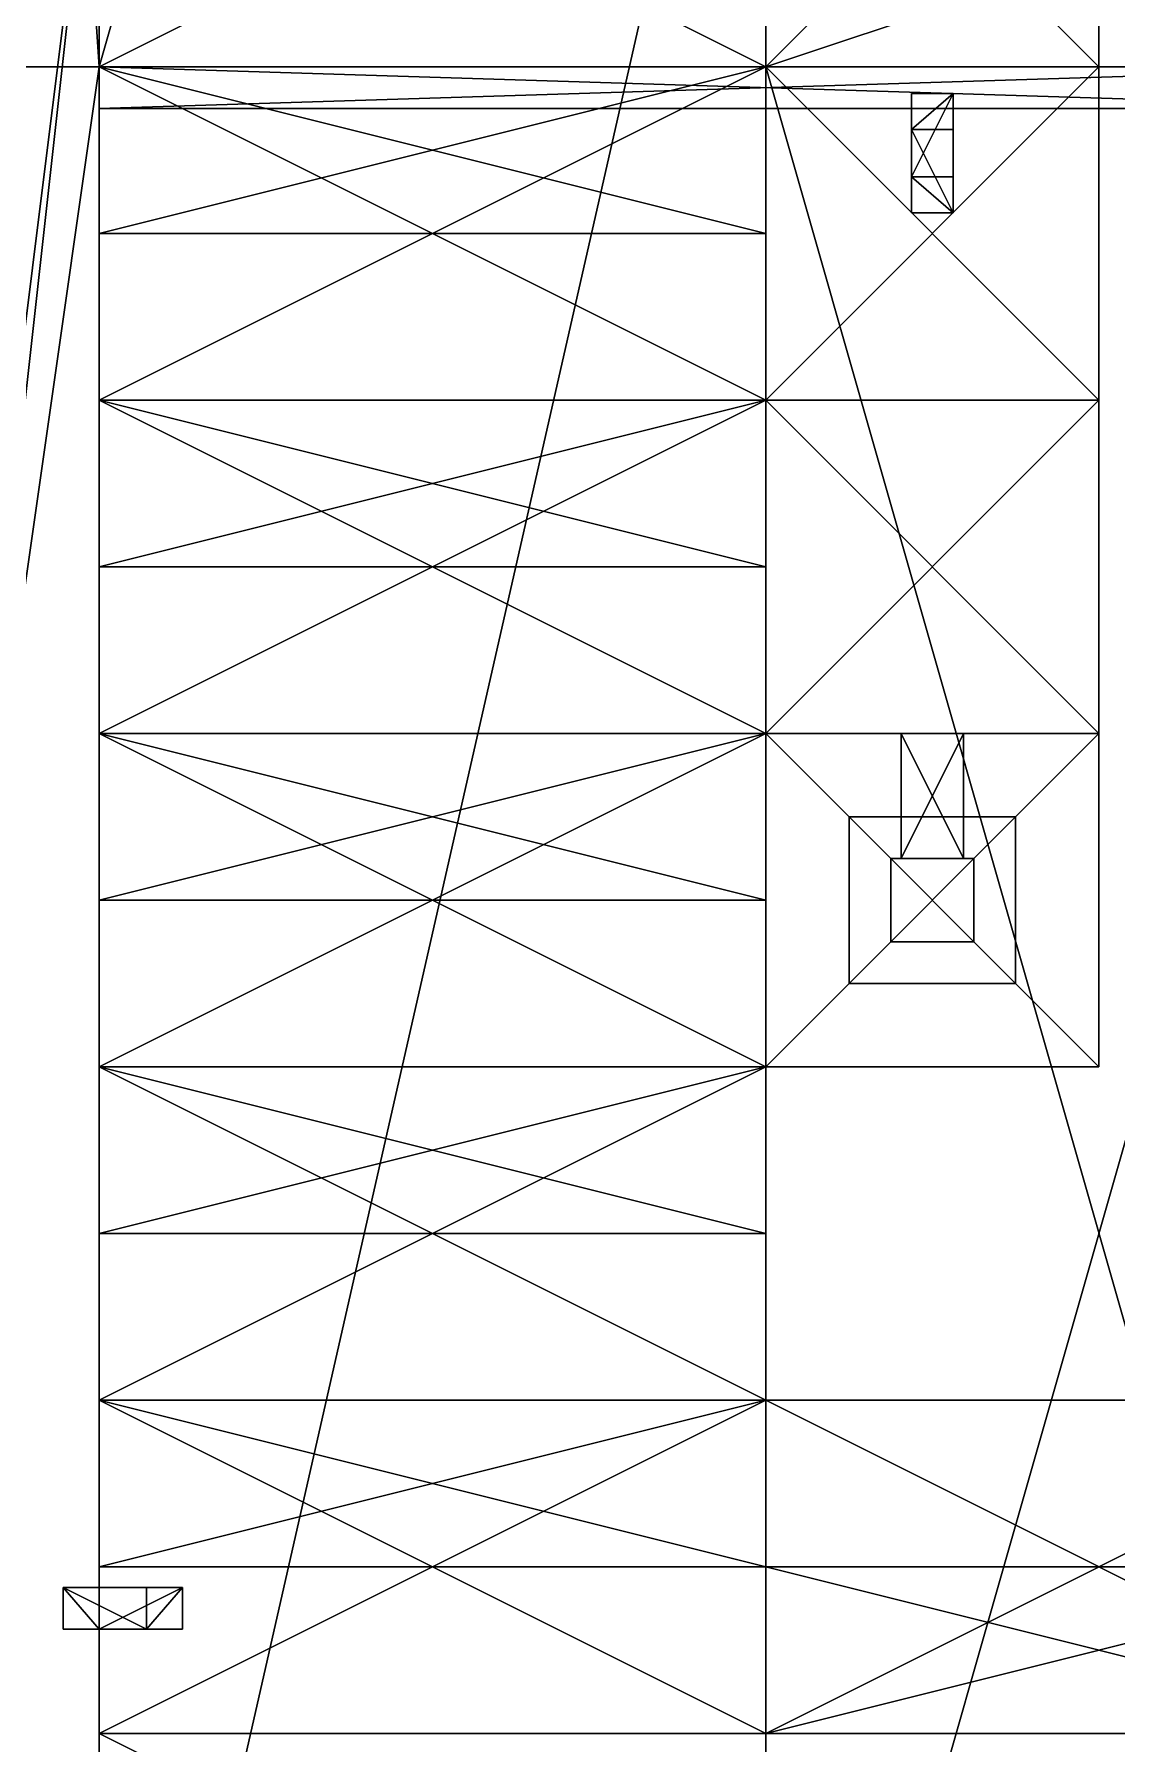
# Model space of a CAD drawing. Extents: x -1088 to 1104, y -640 to 640.
# Drawn here: x -982.2 to -878.3, y -481 to -316.9 of the extents above; entities that cross this region are included whole.
import ezdxf

# ---------------------------------------------------------------- set-up
doc = ezdxf.new("R2010")
doc.units = 0

msp = doc.modelspace()

# ---------------------------------------------------------------- meshes
at = {"layer": 'OBJECT081', "color": 50}
mesh = msp.add_polyface(dxfattribs=at)
corners = [(-976, -320, 208), (-848, -320, 208), (-848, -324, 208), (-976, -324, 208), (-976, -324, 48), (-848, -324, 48), (-848, -320, 48), (-976, -320, 48)]
mesh.append_faces([[corners[k] for k in face] for face in [(1, 3, 0), (5, 7, 4), (3, 7, 0), (5, 1, 6), (0, 6, 1), (4, 2, 5)]], dxfattribs={"vtx0": -1})
mesh.append_faces([[corners[k] for k in face] for face in [(1, 2, 3), (5, 6, 7), (3, 4, 7), (5, 2, 1), (0, 7, 6), (4, 3, 2)]], dxfattribs={"vtx2": -1})
at = {"layer": 'OBJECT084', "color": 50}
mesh = msp.add_polyface(dxfattribs=at)
corners = [(-912, -336, 240), (-976, -336, 240), (-976, -320, 240), (-912, -320, 240), (-912, -320, 224), (-976, -320, 224), (-976, -336, 224), (-912, -336, 224)]
mesh.append_faces([[corners[k] for k in face] for face in [(1, 3, 0), (5, 7, 4), (3, 7, 0), (5, 1, 6), (0, 6, 1), (4, 2, 5)]], dxfattribs={"vtx0": -1})
mesh.append_faces([[corners[k] for k in face] for face in [(1, 2, 3), (5, 6, 7), (3, 4, 7), (5, 2, 1), (0, 7, 6), (4, 3, 2)]], dxfattribs={"vtx2": -1})
at = {"layer": 'OBJECT103', "color": 50}
mesh = msp.add_polyface(dxfattribs=at)
corners = [(-1008, -576, 320), (-1008, -288, 320), (-976, -288, 320), (-976, -576, 320), (-976, -576, 304), (-976, -288, 304), (-1008, -288, 304), (-1008, -576, 304)]
mesh.append_faces([[corners[k] for k in face] for face in [(1, 3, 0), (5, 7, 4), (3, 7, 0), (5, 1, 6), (0, 6, 1), (4, 2, 5)]], dxfattribs={"vtx0": -1})
mesh.append_faces([[corners[k] for k in face] for face in [(1, 2, 3), (5, 6, 7), (3, 4, 7), (5, 2, 1), (0, 7, 6), (4, 3, 2)]], dxfattribs={"vtx2": -1})
at = {"layer": 'OBJECT114', "color": 50}
mesh = msp.add_polyface(dxfattribs=at)
corners = [(-912, -480, 96), (-976, -480, 96), (-976, -448, 96), (-912, -448, 96), (-912, -448, 80), (-976, -448, 80), (-976, -480, 80), (-912, -480, 80)]
mesh.append_faces([[corners[k] for k in face] for face in [(1, 3, 0), (5, 7, 4), (3, 7, 0), (5, 1, 6), (0, 6, 1), (4, 2, 5)]], dxfattribs={"vtx0": -1})
mesh.append_faces([[corners[k] for k in face] for face in [(1, 2, 3), (5, 6, 7), (3, 4, 7), (5, 2, 1), (0, 7, 6), (4, 3, 2)]], dxfattribs={"vtx2": -1})
at = {"layer": 'OBJECT116', "color": 50}
mesh = msp.add_polyface(dxfattribs=at)
corners = [(-976, 160, 48), (-816, 160, 48), (-816, -544, 48), (-976, -544, 48), (-976, -544, 16), (-816, -544, 16), (-816, 160, 16), (-976, 160, 16)]
mesh.append_faces([[corners[k] for k in face] for face in [(1, 3, 0), (5, 7, 4), (3, 7, 0), (5, 1, 6), (0, 6, 1), (4, 2, 5)]], dxfattribs={"vtx0": -1})
mesh.append_faces([[corners[k] for k in face] for face in [(1, 2, 3), (5, 6, 7), (3, 4, 7), (5, 2, 1), (0, 7, 6), (4, 3, 2)]], dxfattribs={"vtx2": -1})
at = {"layer": 'OBJECT128', "color": 50}
mesh = msp.add_polyface(dxfattribs=at)
corners = [(-1008, -320, 208), (-976, -320, 208), (-976, -544, 208), (-1008, -544, 208), (-1008, -544, 48), (-976, -544, 48), (-976, -320, 48), (-1008, -320, 48)]
mesh.append_faces([[corners[k] for k in face] for face in [(1, 3, 0), (5, 7, 4), (3, 7, 0), (5, 1, 6), (0, 6, 1), (4, 2, 5)]], dxfattribs={"vtx0": -1})
mesh.append_faces([[corners[k] for k in face] for face in [(1, 2, 3), (5, 6, 7), (3, 4, 7), (5, 2, 1), (0, 7, 6), (4, 3, 2)]], dxfattribs={"vtx2": -1})
at = {"layer": 'OBJECT132', "color": 50}
mesh = msp.add_polyface(dxfattribs=at)
corners = [(-968, -470, 276.294006), (-971.463989, -470, 278.294006), (-971.463989, -466, 278.294006), (-968, -466, 276.294006), (-976, -466, 262.437988), (-979.463989, -466, 264.437988), (-979.463989, -470, 264.437988), (-976, -470, 262.437988)]
mesh.append_faces([[corners[k] for k in face] for face in [(1, 3, 0), (5, 7, 4), (3, 7, 0), (5, 1, 6), (0, 6, 1), (4, 2, 5)]], dxfattribs={"vtx0": -1})
mesh.append_faces([[corners[k] for k in face] for face in [(1, 2, 3), (5, 6, 7), (3, 4, 7), (5, 2, 1), (0, 7, 6), (4, 3, 2)]], dxfattribs={"vtx2": -1})
at = {"layer": 'OBJECT134', "color": 50}
mesh = msp.add_polyface(dxfattribs=at)
corners = [(-912, -448, 128), (-976, -448, 128), (-976, -416, 128), (-912, -416, 128), (-912, -416, 112), (-976, -416, 112), (-976, -448, 112), (-912, -448, 112)]
mesh.append_faces([[corners[k] for k in face] for face in [(1, 3, 0), (5, 7, 4), (3, 7, 0), (5, 1, 6), (0, 6, 1), (4, 2, 5)]], dxfattribs={"vtx0": -1})
mesh.append_faces([[corners[k] for k in face] for face in [(1, 2, 3), (5, 6, 7), (3, 4, 7), (5, 2, 1), (0, 7, 6), (4, 3, 2)]], dxfattribs={"vtx2": -1})
at = {"layer": 'OBJECT140', "color": 50}
mesh = msp.add_polyface(dxfattribs=at)
corners = [(-912, -432, 144), (-976, -432, 144), (-976, -416, 144), (-912, -416, 144), (-912, -416, 128), (-976, -416, 128), (-976, -432, 128), (-912, -432, 128)]
mesh.append_faces([[corners[k] for k in face] for face in [(1, 3, 0), (5, 7, 4), (3, 7, 0), (5, 1, 6), (0, 6, 1), (4, 2, 5)]], dxfattribs={"vtx0": -1})
mesh.append_faces([[corners[k] for k in face] for face in [(1, 2, 3), (5, 6, 7), (3, 4, 7), (5, 2, 1), (0, 7, 6), (4, 3, 2)]], dxfattribs={"vtx2": -1})
at = {"layer": 'OBJECT141', "color": 50}
mesh = msp.add_polyface(dxfattribs=at)
corners = [(-848, -544, 80), (-976, -544, 80), (-976, -480, 80), (-848, -480, 80), (-848, -480, 64), (-976, -480, 64), (-976, -544, 64), (-848, -544, 64)]
mesh.append_faces([[corners[k] for k in face] for face in [(1, 3, 0), (5, 7, 4), (3, 7, 0), (5, 1, 6), (0, 6, 1), (4, 2, 5)]], dxfattribs={"vtx0": -1})
mesh.append_faces([[corners[k] for k in face] for face in [(1, 2, 3), (5, 6, 7), (3, 4, 7), (5, 2, 1), (0, 7, 6), (4, 3, 2)]], dxfattribs={"vtx2": -1})
at = {"layer": 'OBJECT144', "color": 50}
mesh = msp.add_polyface(dxfattribs=at)
corners = [(-912, -448, 64), (-848, -448, 64), (-848, -480, 64), (-912, -480, 64), (-912, -480, 48), (-848, -480, 48), (-848, -448, 48), (-912, -448, 48)]
mesh.append_faces([[corners[k] for k in face] for face in [(1, 3, 0), (5, 7, 4), (3, 7, 0), (5, 1, 6), (0, 6, 1), (4, 2, 5)]], dxfattribs={"vtx0": -1})
mesh.append_faces([[corners[k] for k in face] for face in [(1, 2, 3), (5, 6, 7), (3, 4, 7), (5, 2, 1), (0, 7, 6), (4, 3, 2)]], dxfattribs={"vtx2": -1})
at = {"layer": 'OBJECT148', "color": 50}
mesh = msp.add_polyface(dxfattribs=at)
corners = [(-912, -464, 80), (-848, -464, 80), (-848, -480, 80), (-912, -480, 80), (-912, -480, 64), (-848, -480, 64), (-848, -464, 64), (-912, -464, 64)]
mesh.append_faces([[corners[k] for k in face] for face in [(1, 3, 0), (5, 7, 4), (3, 7, 0), (5, 1, 6), (0, 6, 1), (4, 2, 5)]], dxfattribs={"vtx0": -1})
mesh.append_faces([[corners[k] for k in face] for face in [(1, 2, 3), (5, 6, 7), (3, 4, 7), (5, 2, 1), (0, 7, 6), (4, 3, 2)]], dxfattribs={"vtx2": -1})
at = {"layer": 'OBJECT160', "color": 50}
mesh = msp.add_polyface(dxfattribs=at)
corners = [(-912, -464, 112), (-976, -464, 112), (-976, -448, 112), (-912, -448, 112), (-912, -448, 96), (-976, -448, 96), (-976, -464, 96), (-912, -464, 96)]
mesh.append_faces([[corners[k] for k in face] for face in [(1, 3, 0), (5, 7, 4), (3, 7, 0), (5, 1, 6), (0, 6, 1), (4, 2, 5)]], dxfattribs={"vtx0": -1})
mesh.append_faces([[corners[k] for k in face] for face in [(1, 2, 3), (5, 6, 7), (3, 4, 7), (5, 2, 1), (0, 7, 6), (4, 3, 2)]], dxfattribs={"vtx2": -1})
at = {"layer": 'OBJECT185', "color": 50}
mesh = msp.add_polyface(dxfattribs=at)
corners = [(-976, 128, 160), (-848, 128, 160), (-848, -320, 160), (-976, -320, 160), (-976, -320, 48), (-848, -320, 48), (-848, 128, 48), (-976, 128, 48)]
mesh.append_faces([[corners[k] for k in face] for face in [(1, 3, 0), (5, 7, 4), (3, 7, 0), (5, 1, 6), (0, 6, 1), (4, 2, 5)]], dxfattribs={"vtx0": -1})
mesh.append_faces([[corners[k] for k in face] for face in [(1, 2, 3), (5, 6, 7), (3, 4, 7), (5, 2, 1), (0, 7, 6), (4, 3, 2)]], dxfattribs={"vtx2": -1})
at = {"layer": 'OBJECT197', "color": 50}
mesh = msp.add_polyface(dxfattribs=at)
corners = [(-1084, -640, 832), (-1084, 640, 832), (1092, 640, 832), (1092, -640, 832), (-1084, 640, 830), (-1084, -640, 830), (1092, -640, 830), (1092, 640, 830)]
mesh.append_faces([[corners[k] for k in face] for face in [(1, 3, 0), (1, 5, 4), (3, 7, 6), (2, 4, 7), (0, 6, 5), (5, 7, 4)]], dxfattribs={"vtx0": -1})
mesh.append_faces([[corners[k] for k in face] for face in [(1, 2, 3), (1, 0, 5), (3, 2, 7), (2, 1, 4), (0, 3, 6), (5, 6, 7)]], dxfattribs={"vtx2": -1})
at = {"layer": 'OBJECT203', "color": 50}
mesh = msp.add_polyface(dxfattribs=at)
corners = [(-1088, 640, -128), (-1088, -640, -128), (1088, -640, -128), (1088, 640, -128), (-1088, -640, -126), (-1088, 640, -126), (1088, 640, -126), (1088, -640, -126)]
mesh.append_faces([[corners[k] for k in face] for face in [(1, 3, 0), (1, 5, 4), (3, 7, 6), (0, 6, 5), (2, 4, 7), (5, 7, 4)]], dxfattribs={"vtx0": -1})
mesh.append_faces([[corners[k] for k in face] for face in [(1, 2, 3), (1, 0, 5), (3, 2, 7), (0, 3, 6), (2, 1, 4), (5, 6, 7)]], dxfattribs={"vtx2": -1})
at = {"layer": 'OBJECT204', "color": 50}
mesh = msp.add_polyface(dxfattribs=at)
corners = [(-1008, 160, 240), (-976, 160, 240), (-976, -320, 240), (-1008, -320, 240), (-1008, -320, 48), (-976, -320, 48), (-976, 160, 48), (-1008, 160, 48)]
mesh.append_faces([[corners[k] for k in face] for face in [(1, 3, 0), (5, 7, 4), (3, 7, 0), (5, 1, 6), (0, 6, 1), (4, 2, 5)]], dxfattribs={"vtx0": -1})
mesh.append_faces([[corners[k] for k in face] for face in [(1, 2, 3), (5, 6, 7), (3, 4, 7), (5, 2, 1), (0, 7, 6), (4, 3, 2)]], dxfattribs={"vtx2": -1})
at = {"layer": 'OBJECT215', "color": 50}
mesh = msp.add_polyface(dxfattribs=at)
corners = [(-912, -288, 240), (-816, -288, 240), (-816, -320, 240), (-912, -320, 240), (-912, -320, 48), (-816, -320, 48), (-816, -288, 48), (-912, -288, 48)]
mesh.append_faces([[corners[k] for k in face] for face in [(1, 3, 0), (5, 7, 4), (3, 7, 0), (5, 1, 6), (0, 6, 1), (4, 2, 5)]], dxfattribs={"vtx0": -1})
mesh.append_faces([[corners[k] for k in face] for face in [(1, 2, 3), (5, 6, 7), (3, 4, 7), (5, 2, 1), (0, 7, 6), (4, 3, 2)]], dxfattribs={"vtx2": -1})
at = {"layer": 'OBJECT218', "color": 50}
mesh = msp.add_polyface(dxfattribs=at)
corners = [(-912, -288, 704), (-880, -288, 704), (-880, -320, 704), (-912, -320, 704), (-912, -320, 672), (-880, -320, 672), (-880, -288, 672), (-912, -288, 672)]
mesh.append_faces([[corners[k] for k in face] for face in [(1, 3, 0), (5, 7, 4), (3, 7, 0), (5, 1, 6), (0, 6, 1), (4, 2, 5)]], dxfattribs={"vtx0": -1})
mesh.append_faces([[corners[k] for k in face] for face in [(1, 2, 3), (5, 6, 7), (3, 4, 7), (5, 2, 1), (0, 7, 6), (4, 3, 2)]], dxfattribs={"vtx2": -1})
at = {"layer": 'OBJECT219', "color": 50}
mesh = msp.add_polyface(dxfattribs=at)
corners = [(-912, -352, 704), (-880, -352, 704), (-880, -384, 704), (-912, -384, 704), (-912, -384, 672), (-880, -384, 672), (-880, -352, 672), (-912, -352, 672)]
mesh.append_faces([[corners[k] for k in face] for face in [(1, 3, 0), (5, 7, 4), (3, 7, 0), (5, 1, 6), (0, 6, 1), (4, 2, 5)]], dxfattribs={"vtx0": -1})
mesh.append_faces([[corners[k] for k in face] for face in [(1, 2, 3), (5, 6, 7), (3, 4, 7), (5, 2, 1), (0, 7, 6), (4, 3, 2)]], dxfattribs={"vtx2": -1})
at = {"layer": 'OBJECT220', "color": 50}
mesh = msp.add_polyface(dxfattribs=at)
corners = [(-912, -320, 704), (-880, -320, 704), (-880, -352, 704), (-912, -352, 704), (-912, -352, 672), (-880, -352, 672), (-880, -320, 672), (-912, -320, 672)]
mesh.append_faces([[corners[k] for k in face] for face in [(1, 3, 0), (5, 7, 4), (3, 7, 0), (5, 1, 6), (0, 6, 1), (4, 2, 5)]], dxfattribs={"vtx0": -1})
mesh.append_faces([[corners[k] for k in face] for face in [(1, 2, 3), (5, 6, 7), (3, 4, 7), (5, 2, 1), (0, 7, 6), (4, 3, 2)]], dxfattribs={"vtx2": -1})
at = {"layer": 'OBJECT221', "color": 50}
mesh = msp.add_polyface(dxfattribs=at)
corners = [(-912, -320, 672), (-880, -320, 672), (-880, -352, 672), (-912, -352, 672), (-912, -352, 640), (-880, -352, 640), (-880, -320, 640), (-912, -320, 640)]
mesh.append_faces([[corners[k] for k in face] for face in [(1, 3, 0), (5, 7, 4), (3, 7, 0), (5, 1, 6), (0, 6, 1), (4, 2, 5)]], dxfattribs={"vtx0": -1})
mesh.append_faces([[corners[k] for k in face] for face in [(1, 2, 3), (5, 6, 7), (3, 4, 7), (5, 2, 1), (0, 7, 6), (4, 3, 2)]], dxfattribs={"vtx2": -1})
at = {"layer": 'OBJECT222', "color": 50}
mesh = msp.add_polyface(dxfattribs=at)
corners = [(-912, -352, 672), (-880, -352, 672), (-880, -384, 672), (-912, -384, 672), (-912, -384, 640), (-880, -384, 640), (-880, -352, 640), (-912, -352, 640)]
mesh.append_faces([[corners[k] for k in face] for face in [(1, 3, 0), (5, 7, 4), (3, 7, 0), (5, 1, 6), (0, 6, 1), (4, 2, 5)]], dxfattribs={"vtx0": -1})
mesh.append_faces([[corners[k] for k in face] for face in [(1, 2, 3), (5, 6, 7), (3, 4, 7), (5, 2, 1), (0, 7, 6), (4, 3, 2)]], dxfattribs={"vtx2": -1})
at = {"layer": 'OBJECT223', "color": 50}
mesh = msp.add_polyface(dxfattribs=at)
corners = [(-912, -288, 672), (-880, -288, 672), (-880, -320, 672), (-912, -320, 672), (-912, -320, 640), (-880, -320, 640), (-880, -288, 640), (-912, -288, 640)]
mesh.append_faces([[corners[k] for k in face] for face in [(1, 3, 0), (5, 7, 4), (3, 7, 0), (5, 1, 6), (0, 6, 1), (4, 2, 5)]], dxfattribs={"vtx0": -1})
mesh.append_faces([[corners[k] for k in face] for face in [(1, 2, 3), (5, 6, 7), (3, 4, 7), (5, 2, 1), (0, 7, 6), (4, 3, 2)]], dxfattribs={"vtx2": -1})
at = {"layer": 'OBJECT403', "color": 50}
mesh = msp.add_polyface(dxfattribs=at)
corners = [(-912, -320, 240), (-848, -320, 240), (-848, -544, 240), (-912, -544, 240), (-912, -544, 232), (-848, -544, 232), (-848, -320, 232), (-912, -320, 232)]
mesh.append_faces([[corners[k] for k in face] for face in [(1, 3, 0), (5, 7, 4), (3, 7, 0), (5, 1, 6), (0, 6, 1), (4, 2, 5)]], dxfattribs={"vtx0": -1})
mesh.append_faces([[corners[k] for k in face] for face in [(1, 2, 3), (5, 6, 7), (3, 4, 7), (5, 2, 1), (0, 7, 6), (4, 3, 2)]], dxfattribs={"vtx2": -1})
at = {"layer": 'OBJECT404', "color": 50}
mesh = msp.add_polyface(dxfattribs=at)
corners = [(-848, -320, 208), (-912, -320, 208), (-912, -544, 208), (-848, -544, 208), (-848, -544, 232), (-912, -544, 232), (-912, -320, 232), (-848, -320, 232)]
mesh.append_faces([[corners[k] for k in face] for face in [(1, 3, 0), (5, 7, 4), (3, 7, 0), (5, 1, 6), (0, 6, 1), (4, 2, 5)]], dxfattribs={"vtx0": -1})
mesh.append_faces([[corners[k] for k in face] for face in [(1, 2, 3), (5, 6, 7), (3, 4, 7), (5, 2, 1), (0, 7, 6), (4, 3, 2)]], dxfattribs={"vtx2": -1})
at = {"layer": 'OBJECT411', "color": 50}
mesh = msp.add_polyface(dxfattribs=at)
corners = [(-899, -384, 696), (-893, -384, 696), (-893, -396, 696), (-899, -396, 696), (-899, -396, 684), (-893, -396, 684), (-893, -384, 684), (-899, -384, 684)]
mesh.append_faces([[corners[k] for k in face] for face in [(1, 3, 0), (5, 7, 4), (3, 7, 0), (5, 1, 6), (0, 6, 1), (4, 2, 5)]], dxfattribs={"vtx0": -1})
mesh.append_faces([[corners[k] for k in face] for face in [(1, 2, 3), (5, 6, 7), (3, 4, 7), (5, 2, 1), (0, 7, 6), (4, 3, 2)]], dxfattribs={"vtx2": -1})
at = {"layer": 'OBJECT412', "color": 50}
mesh = msp.add_polyface(dxfattribs=at)
corners = [(-899, -384, 668), (-893, -384, 668), (-893, -396, 668), (-899, -396, 668), (-899, -396, 656), (-893, -396, 656), (-893, -384, 656), (-899, -384, 656)]
mesh.append_faces([[corners[k] for k in face] for face in [(1, 3, 0), (5, 7, 4), (3, 7, 0), (5, 1, 6), (0, 6, 1), (4, 2, 5)]], dxfattribs={"vtx0": -1})
mesh.append_faces([[corners[k] for k in face] for face in [(1, 2, 3), (5, 6, 7), (3, 4, 7), (5, 2, 1), (0, 7, 6), (4, 3, 2)]], dxfattribs={"vtx2": -1})
at = {"layer": 'OBJECT424', "color": 50}
mesh = msp.add_polyface(dxfattribs=at)
corners = [(-912, -384, 192), (-976, -384, 192), (-976, -352, 192), (-912, -352, 192), (-912, -352, 176), (-976, -352, 176), (-976, -384, 176), (-912, -384, 176)]
mesh.append_faces([[corners[k] for k in face] for face in [(1, 3, 0), (5, 7, 4), (3, 7, 0), (5, 1, 6), (0, 6, 1), (4, 2, 5)]], dxfattribs={"vtx0": -1})
mesh.append_faces([[corners[k] for k in face] for face in [(1, 2, 3), (5, 6, 7), (3, 4, 7), (5, 2, 1), (0, 7, 6), (4, 3, 2)]], dxfattribs={"vtx2": -1})
at = {"layer": 'OBJECT425', "color": 50}
mesh = msp.add_polyface(dxfattribs=at)
corners = [(-912, -368, 208), (-976, -368, 208), (-976, -352, 208), (-912, -352, 208), (-912, -352, 192), (-976, -352, 192), (-976, -368, 192), (-912, -368, 192)]
mesh.append_faces([[corners[k] for k in face] for face in [(1, 3, 0), (5, 7, 4), (3, 7, 0), (5, 1, 6), (0, 6, 1), (4, 2, 5)]], dxfattribs={"vtx0": -1})
mesh.append_faces([[corners[k] for k in face] for face in [(1, 2, 3), (5, 6, 7), (3, 4, 7), (5, 2, 1), (0, 7, 6), (4, 3, 2)]], dxfattribs={"vtx2": -1})
at = {"layer": 'OBJECT426', "color": 50}
mesh = msp.add_polyface(dxfattribs=at)
corners = [(-912, -352, 224), (-976, -352, 224), (-976, -320, 224), (-912, -320, 224), (-912, -320, 208), (-976, -320, 208), (-976, -352, 208), (-912, -352, 208)]
mesh.append_faces([[corners[k] for k in face] for face in [(1, 3, 0), (5, 7, 4), (3, 7, 0), (5, 1, 6), (0, 6, 1), (4, 2, 5)]], dxfattribs={"vtx0": -1})
mesh.append_faces([[corners[k] for k in face] for face in [(1, 2, 3), (5, 6, 7), (3, 4, 7), (5, 2, 1), (0, 7, 6), (4, 3, 2)]], dxfattribs={"vtx2": -1})
at = {"layer": 'OBJECT427', "color": 50}
mesh = msp.add_polyface(dxfattribs=at)
corners = [(-912, -416, 160), (-976, -416, 160), (-976, -384, 160), (-912, -384, 160), (-912, -384, 144), (-976, -384, 144), (-976, -416, 144), (-912, -416, 144)]
mesh.append_faces([[corners[k] for k in face] for face in [(1, 3, 0), (5, 7, 4), (3, 7, 0), (5, 1, 6), (0, 6, 1), (4, 2, 5)]], dxfattribs={"vtx0": -1})
mesh.append_faces([[corners[k] for k in face] for face in [(1, 2, 3), (5, 6, 7), (3, 4, 7), (5, 2, 1), (0, 7, 6), (4, 3, 2)]], dxfattribs={"vtx2": -1})
at = {"layer": 'OBJECT428', "color": 50}
mesh = msp.add_polyface(dxfattribs=at)
corners = [(-912, -400, 176), (-976, -400, 176), (-976, -384, 176), (-912, -384, 176), (-912, -384, 160), (-976, -384, 160), (-976, -400, 160), (-912, -400, 160)]
mesh.append_faces([[corners[k] for k in face] for face in [(1, 3, 0), (5, 7, 4), (3, 7, 0), (5, 1, 6), (0, 6, 1), (4, 2, 5)]], dxfattribs={"vtx0": -1})
mesh.append_faces([[corners[k] for k in face] for face in [(1, 2, 3), (5, 6, 7), (3, 4, 7), (5, 2, 1), (0, 7, 6), (4, 3, 2)]], dxfattribs={"vtx2": -1})
at = {"layer": 'OBJECT429', "color": 50}
mesh = msp.add_polyface(dxfattribs=at)
corners = [(-912, -320, 207.487), (-848, -320, 207.487), (-848, -544, 207.487), (-912, -544, 207.487), (-912, -544, 191.487), (-848, -544, 191.487), (-848, -320, 191.487), (-912, -320, 191.487)]
mesh.append_faces([[corners[k] for k in face] for face in [(1, 3, 0), (5, 7, 4), (3, 7, 0), (5, 1, 6), (0, 6, 1), (4, 2, 5)]], dxfattribs={"vtx0": -1})
mesh.append_faces([[corners[k] for k in face] for face in [(1, 2, 3), (5, 6, 7), (3, 4, 7), (5, 2, 1), (0, 7, 6), (4, 3, 2)]], dxfattribs={"vtx2": -1})
at = {"layer": 'OBJECT555', "color": 50}
mesh = msp.add_polyface(dxfattribs=at)
corners = [(-1008, -288, 304), (-976, -288, 304), (-976, -544, 304), (-1008, -544, 304), (-1008, -544, 208), (-976, -544, 208), (-976, -288, 208), (-1008, -288, 208)]
mesh.append_faces([[corners[k] for k in face] for face in [(1, 3, 0), (5, 7, 4), (3, 7, 0), (5, 1, 6), (0, 6, 1), (4, 2, 5)]], dxfattribs={"vtx0": -1})
mesh.append_faces([[corners[k] for k in face] for face in [(1, 2, 3), (5, 6, 7), (3, 4, 7), (5, 2, 1), (0, 7, 6), (4, 3, 2)]], dxfattribs={"vtx2": -1})
at = {"layer": 'OBJECT570', "color": 50}
mesh = msp.add_polyface(dxfattribs=at)
corners = [(-898, -334, 120.703003), (-898, -330.536011, 122.703003), (-894, -330.536011, 122.703003), (-894, -334, 120.703003), (-894, -326, 106.847), (-894, -322.536011, 108.847), (-898, -322.536011, 108.847), (-898, -326, 106.847)]
mesh.append_faces([[corners[k] for k in face] for face in [(1, 3, 0), (5, 7, 4), (3, 7, 0), (5, 1, 6), (0, 6, 1), (4, 2, 5)]], dxfattribs={"vtx0": -1})
mesh.append_faces([[corners[k] for k in face] for face in [(1, 2, 3), (5, 6, 7), (3, 4, 7), (5, 2, 1), (0, 7, 6), (4, 3, 2)]], dxfattribs={"vtx2": -1})
at = {"layer": 'OBJECT596', "color": 50}
mesh = msp.add_polyface(dxfattribs=at)
corners = [(-904, -392, 560), (-888, -392, 560), (-888, -408, 560), (-904, -408, 560), (-904, -408, 400), (-888, -408, 400), (-888, -392, 400), (-904, -392, 400)]
mesh.append_faces([[corners[k] for k in face] for face in [(1, 3, 0), (5, 7, 4), (3, 7, 0), (5, 1, 6), (0, 6, 1), (4, 2, 5)]], dxfattribs={"vtx0": -1})
mesh.append_faces([[corners[k] for k in face] for face in [(1, 2, 3), (5, 6, 7), (3, 4, 7), (5, 2, 1), (0, 7, 6), (4, 3, 2)]], dxfattribs={"vtx2": -1})
at = {"layer": 'OBJECT597', "color": 50}
mesh = msp.add_polyface(dxfattribs=at)
corners = [(-912, -384, 400), (-880, -384, 400), (-880, -416, 400), (-912, -416, 400), (-912, -416, 240), (-880, -416, 240), (-880, -384, 240), (-912, -384, 240)]
mesh.append_faces([[corners[k] for k in face] for face in [(1, 3, 0), (5, 7, 4), (3, 7, 0), (5, 1, 6), (0, 6, 1), (4, 2, 5)]], dxfattribs={"vtx0": -1})
mesh.append_faces([[corners[k] for k in face] for face in [(1, 2, 3), (5, 6, 7), (3, 4, 7), (5, 2, 1), (0, 7, 6), (4, 3, 2)]], dxfattribs={"vtx2": -1})
at = {"layer": 'OBJECT615', "color": 50}
mesh = msp.add_polyface(dxfattribs=at)
corners = [(-900, -396, 720), (-892, -396, 720), (-892, -404, 720), (-900, -404, 720), (-900, -404, 560), (-892, -404, 560), (-892, -396, 560), (-900, -396, 560)]
mesh.append_faces([[corners[k] for k in face] for face in [(1, 3, 0), (5, 7, 4), (3, 7, 0), (5, 1, 6), (0, 6, 1), (4, 2, 5)]], dxfattribs={"vtx0": -1})
mesh.append_faces([[corners[k] for k in face] for face in [(1, 2, 3), (5, 6, 7), (3, 4, 7), (5, 2, 1), (0, 7, 6), (4, 3, 2)]], dxfattribs={"vtx2": -1})
at = {"layer": 'OBJECT671', "color": 50}
mesh = msp.add_polyface(dxfattribs=at)
corners = [(-976, -288, 208), (-912, -288, 208), (-912, -320, 208), (-976, -320, 208), (-976, -320, 48), (-912, -320, 48), (-912, -288, 48), (-976, -288, 48)]
mesh.append_faces([[corners[k] for k in face] for face in [(1, 3, 0), (5, 7, 4), (3, 7, 0), (5, 1, 6), (0, 6, 1), (4, 2, 5)]], dxfattribs={"vtx0": -1})
mesh.append_faces([[corners[k] for k in face] for face in [(1, 2, 3), (5, 6, 7), (3, 4, 7), (5, 2, 1), (0, 7, 6), (4, 3, 2)]], dxfattribs={"vtx2": -1})
at = {"layer": 'OBJECT673', "color": 50}
mesh = msp.add_polyface(dxfattribs=at)
corners = [(-976, -288, 240), (-912, -288, 240), (-912, -320, 240), (-976, -320, 240), (-976, -320, 208), (-912, -320, 208), (-912, -288, 208), (-976, -288, 208)]
mesh.append_faces([[corners[k] for k in face] for face in [(1, 3, 0), (5, 7, 4), (3, 7, 0), (5, 1, 6), (0, 6, 1), (4, 2, 5)]], dxfattribs={"vtx0": -1})
mesh.append_faces([[corners[k] for k in face] for face in [(1, 2, 3), (5, 6, 7), (3, 4, 7), (5, 2, 1), (0, 7, 6), (4, 3, 2)]], dxfattribs={"vtx2": -1})

doc.saveas('drawing.dxf')
